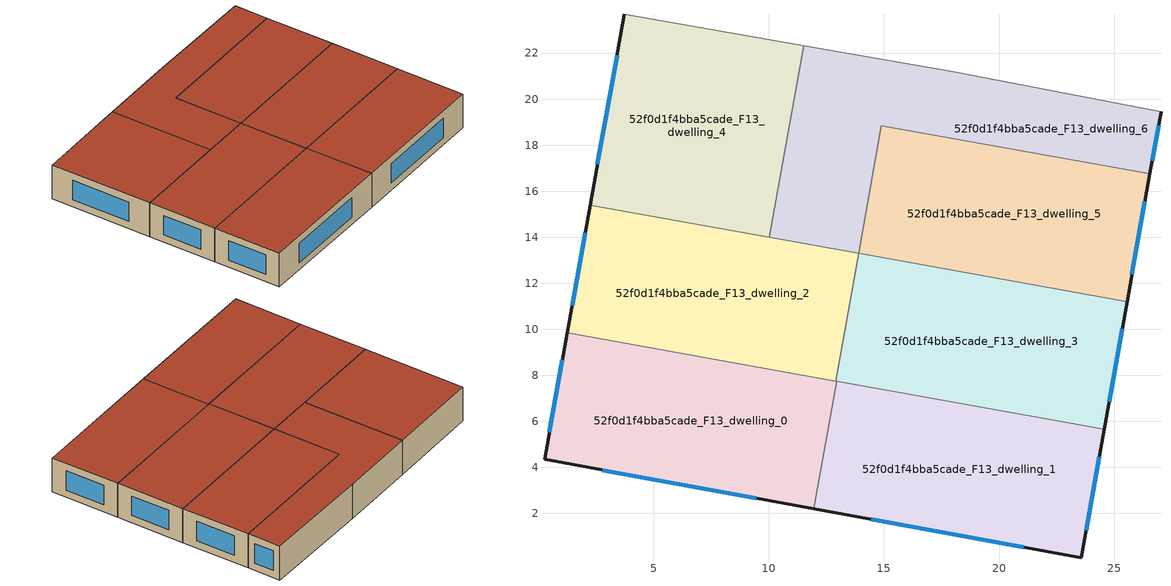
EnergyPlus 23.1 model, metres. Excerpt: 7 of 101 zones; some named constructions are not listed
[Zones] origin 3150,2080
52f0d1f4bba5cade_F13_dwelling_0
 floor to 52f0d1f4bba5cade_F12_dwelling_0 (EU_floor_Construction): 12.95,7.74 11.96,2.2 0.25,4.34 1.24,9.84 z39
 wall outside (EU_wall_Construction): 1.24,9.84 0.25,4.34 11.96,2.2 z39:42
 wall to 52f0d1f4bba5cade_F13_dwelling_1 (EU_wall_Construction): 11.96,2.2 12.95,7.74 z39:42
 wall to 52f0d1f4bba5cade_F13_dwelling_2 (EU_wall_Construction): 12.9,7.75 1.24,9.84 z39:42
 wall to 52f0d1f4bba5cade_F13_dwelling_3 (EU_wall_Construction): 12.95,7.74 12.9,7.75 z39:42
 window (EU_Window_Construction): 2.76,3.88 9.45,2.65 / 1.03,8.66 0.46,5.52 z39.64:41.36
 roof outside (EU_roof_Construction): 11.96,2.2 12.95,7.74 1.24,9.84 0.25,4.34 z42
52f0d1f4bba5cade_F13_dwelling_1
 floor to 52f0d1f4bba5cade_F12_dwelling_1 (EU_floor_Construction): 24.57,5.65 23.57,0.07 11.96,2.2 12.95,7.74 z39
 wall outside (EU_wall_Construction): 11.96,2.2 23.57,0.07 24.57,5.65 z39:42
 wall to 52f0d1f4bba5cade_F13_dwelling_3 (EU_wall_Construction): 24.57,5.65 12.95,7.74 z39:42
 window (EU_Window_Construction): 14.44,1.74 21.08,0.52 / 23.79,1.26 24.36,4.46 z39.64:41.36
 roof outside (EU_roof_Construction): 23.57,0.07 24.57,5.65 12.95,7.74 11.96,2.2 z42
52f0d1f4bba5cade_F13_dwelling_2
 floor to 52f0d1f4bba5cade_F12_dwelling_2 (EU_floor_Construction): 13.9,13.29 12.9,7.75 1.24,9.84 2.23,15.39 z39
 wall outside (EU_wall_Construction): 2.23,15.39 1.24,9.84 z39:42
 wall to 52f0d1f4bba5cade_F13_dwelling_3 (EU_wall_Construction): 12.9,7.75 13.9,13.29 z39:42
 wall to 52f0d1f4bba5cade_F13_dwelling_4 (EU_wall_Construction): 10.01,13.99 2.23,15.39 z39:42
 wall to 52f0d1f4bba5cade_F13_dwelling_6 (EU_wall_Construction): 13.9,13.29 10.01,13.99 z39:42
 window (EU_Window_Construction): 2.02,14.2 1.45,11.03 z39.64:41.36
 roof outside (EU_roof_Construction): 12.9,7.75 13.9,13.29 2.23,15.39 1.24,9.84 z42
52f0d1f4bba5cade_F13_dwelling_3
 floor to 52f0d1f4bba5cade_F12_dwelling_3 (EU_floor_Construction): 25.56,11.2 24.57,5.65 12.9,7.75 13.9,13.29 z39
 wall outside (EU_wall_Construction): 24.57,5.65 25.56,11.2 z39:42
 wall to 52f0d1f4bba5cade_F13_dwelling_5 (EU_wall_Construction): 25.56,11.2 13.9,13.29 z39:42
 window (EU_Window_Construction): 24.78,6.84 25.35,10.01 z39.64:41.36
 roof outside (EU_roof_Construction): 24.57,5.65 25.56,11.2 13.9,13.29 12.9,7.75 z42
52f0d1f4bba5cade_F13_dwelling_4
 floor to 52f0d1f4bba5cade_F12_dwelling_4 (EU_floor_Construction): 11.51,22.33 10.01,13.99 2.23,15.39 3.72,23.69 z39
 wall outside (EU_wall_Construction): 3.72,23.69 2.23,15.39 z39:42
 wall adiabatic (EU_wall_Construction): 11.51,22.33 3.72,23.69 z39:42
 wall to 52f0d1f4bba5cade_F13_dwelling_6 (EU_wall_Construction): 10.01,13.99 11.51,22.33 z39:42
 window (EU_Window_Construction): 3.4,21.91 2.55,17.17 z39.64:41.36
 roof outside (EU_roof_Construction): 10.01,13.99 11.51,22.33 3.72,23.69 2.23,15.39 z42
52f0d1f4bba5cade_F13_dwelling_5
 floor to 52f0d1f4bba5cade_F12_dwelling_5 (EU_floor_Construction): 26.55,16.75 25.56,11.2 13.9,13.29 14.89,18.84 z39
 wall outside (EU_wall_Construction): 25.56,11.2 26.55,16.75 z39:42
 wall to 52f0d1f4bba5cade_F13_dwelling_6 (EU_wall_Construction): 26.55,16.75 14.89,18.84 13.9,13.29 z39:42
 window (EU_Window_Construction): 25.78,12.39 26.34,15.56 z39.64:41.36
 roof outside (EU_roof_Construction): 25.56,11.2 26.55,16.75 14.89,18.84 13.9,13.29 z42
52f0d1f4bba5cade_F13_dwelling_6
 floor to 52f0d1f4bba5cade_F12_dwelling_6 (EU_floor_Construction): 27.04,19.45 26.55,16.75 14.89,18.84 13.9,13.29 10.01,13.99 11.51,22.33 17.91,21.2 z39
 wall outside (EU_wall_Construction): 26.55,16.75 27.04,19.45 z39:42
 wall adiabatic (EU_wall_Construction): 27.04,19.45 17.91,21.2 11.51,22.33 z39:42
 window (EU_Window_Construction): 26.66,17.33 26.93,18.87 z39.64:41.36
 roof outside (EU_roof_Construction): 26.55,16.75 27.04,19.45 17.91,21.2 11.51,22.33 10.01,13.99 13.9,13.29 14.89,18.84 z42
[HVACTEMPLATE:THERMOSTAT] Constant Heating Setpoint=20; Constant Cooling Setpoint=50
EU_HeatOnly_52f0d1f4bba5cade_F0_dwelling_2; EU_HeatOnly_52f0d1f4bba5cade_F0_dwelling_3; EU_HeatOnly_52f0d1f4bba5cade_F0_dwelling_4; EU_HeatOnly_52f0d1f4bba5cade_F0_dwelling_5; EU_HeatOnly_52f0d1f4bba5cade_F0_dwelling_6; EU_HeatOnly_52f0d1f4bba5cade_F0_dwelling_7; EU_HeatOnly_52f0d1f4bba5cade_F1_dwelling_0; EU_HeatOnly_52f0d1f4bba5cade_F1_dwelling_1; EU_HeatOnly_52f0d1f4bba5cade_F1_dwelling_2; EU_HeatOnly_52f0d1f4bba5cade_F1_dwelling_3; EU_HeatOnly_52f0d1f4bba5cade_F1_dwelling_4; EU_HeatOnly_52f0d1f4bba5cade_F1_dwelling_5; EU_HeatOnly_52f0d1f4bba5cade_F1_dwelling_6; EU_HeatOnly_52f0d1f4bba5cade_F1_dwelling_7; EU_HeatOnly_52f0d1f4bba5cade_F2_dwelling_0; EU_HeatOnly_52f0d1f4bba5cade_F2_dwelling_1; EU_HeatOnly_52f0d1f4bba5cade_F2_dwelling_2; EU_HeatOnly_52f0d1f4bba5cade_F2_dwelling_3; EU_HeatOnly_52f0d1f4bba5cade_F2_dwelling_4; EU_HeatOnly_52f0d1f4bba5cade_F2_dwelling_5; EU_HeatOnly_52f0d1f4bba5cade_F2_dwelling_6; EU_HeatOnly_52f0d1f4bba5cade_F2_dwelling_7; EU_HeatOnly_52f0d1f4bba5cade_F3_dwelling_0; EU_HeatOnly_52f0d1f4bba5cade_F3_dwelling_1; EU_HeatOnly_52f0d1f4bba5cade_F3_dwelling_2; EU_HeatOnly_52f0d1f4bba5cade_F3_dwelling_3; EU_HeatOnly_52f0d1f4bba5cade_F3_dwelling_4; EU_HeatOnly_52f0d1f4bba5cade_F3_dwelling_5; EU_HeatOnly_52f0d1f4bba5cade_F3_dwelling_6; EU_HeatOnly_52f0d1f4bba5cade_F4_dwelling_0; EU_HeatOnly_52f0d1f4bba5cade_F4_dwelling_1; EU_HeatOnly_52f0d1f4bba5cade_F4_dwelling_2; EU_HeatOnly_52f0d1f4bba5cade_F4_dwelling_3; EU_HeatOnly_52f0d1f4bba5cade_F4_dwelling_4; EU_HeatOnly_52f0d1f4bba5cade_F4_dwelling_5; EU_HeatOnly_52f0d1f4bba5cade_F4_dwelling_6; EU_HeatOnly_52f0d1f4bba5cade_F5_dwelling_0; EU_HeatOnly_52f0d1f4bba5cade_F5_dwelling_1; EU_HeatOnly_52f0d1f4bba5cade_F5_dwelling_2; EU_HeatOnly_52f0d1f4bba5cade_F5_dwelling_3; EU_HeatOnly_52f0d1f4bba5cade_F5_dwelling_4; EU_HeatOnly_52f0d1f4bba5cade_F5_dwelling_5; EU_HeatOnly_52f0d1f4bba5cade_F5_dwelling_6; EU_HeatOnly_52f0d1f4bba5cade_F6_dwelling_0; EU_HeatOnly_52f0d1f4bba5cade_F6_dwelling_1; EU_HeatOnly_52f0d1f4bba5cade_F6_dwelling_2; EU_HeatOnly_52f0d1f4bba5cade_F6_dwelling_3; EU_HeatOnly_52f0d1f4bba5cade_F6_dwelling_4; EU_HeatOnly_52f0d1f4bba5cade_F6_dwelling_5; EU_HeatOnly_52f0d1f4bba5cade_F6_dwelling_6; EU_HeatOnly_52f0d1f4bba5cade_F7_dwelling_0; EU_HeatOnly_52f0d1f4bba5cade_F7_dwelling_1; EU_HeatOnly_52f0d1f4bba5cade_F7_dwelling_2; EU_HeatOnly_52f0d1f4bba5cade_F7_dwelling_3; EU_HeatOnly_52f0d1f4bba5cade_F7_dwelling_4; EU_HeatOnly_52f0d1f4bba5cade_F7_dwelling_5; EU_HeatOnly_52f0d1f4bba5cade_F7_dwelling_6; EU_HeatOnly_52f0d1f4bba5cade_F8_dwelling_0; EU_HeatOnly_52f0d1f4bba5cade_F8_dwelling_1; EU_HeatOnly_52f0d1f4bba5cade_F8_dwelling_2; EU_HeatOnly_52f0d1f4bba5cade_F8_dwelling_3; EU_HeatOnly_52f0d1f4bba5cade_F8_dwelling_4; EU_HeatOnly_52f0d1f4bba5cade_F8_dwelling_5; EU_HeatOnly_52f0d1f4bba5cade_F8_dwelling_6; EU_HeatOnly_52f0d1f4bba5cade_F9_dwelling_0; EU_HeatOnly_52f0d1f4bba5cade_F9_dwelling_1; EU_HeatOnly_52f0d1f4bba5cade_F9_dwelling_2; EU_HeatOnly_52f0d1f4bba5cade_F9_dwelling_3; EU_HeatOnly_52f0d1f4bba5cade_F9_dwelling_4; EU_HeatOnly_52f0d1f4bba5cade_F9_dwelling_5; EU_HeatOnly_52f0d1f4bba5cade_F9_dwelling_6; EU_HeatOnly_52f0d1f4bba5cade_F10_dwelling_0; EU_HeatOnly_52f0d1f4bba5cade_F10_dwelling_1; EU_HeatOnly_52f0d1f4bba5cade_F10_dwelling_2; EU_HeatOnly_52f0d1f4bba5cade_F10_dwelling_3; EU_HeatOnly_52f0d1f4bba5cade_F10_dwelling_4; EU_HeatOnly_52f0d1f4bba5cade_F10_dwelling_5; EU_HeatOnly_52f0d1f4bba5cade_F10_dwelling_6; EU_HeatOnly_52f0d1f4bba5cade_F11_dwelling_0; EU_HeatOnly_52f0d1f4bba5cade_F11_dwelling_1; EU_HeatOnly_52f0d1f4bba5cade_F11_dwelling_2; EU_HeatOnly_52f0d1f4bba5cade_F11_dwelling_3; EU_HeatOnly_52f0d1f4bba5cade_F11_dwelling_4; EU_HeatOnly_52f0d1f4bba5cade_F11_dwelling_5; EU_HeatOnly_52f0d1f4bba5cade_F11_dwelling_6; EU_HeatOnly_52f0d1f4bba5cade_F12_dwelling_0; EU_HeatOnly_52f0d1f4bba5cade_F12_dwelling_1; EU_HeatOnly_52f0d1f4bba5cade_F12_dwelling_2; EU_HeatOnly_52f0d1f4bba5cade_F12_dwelling_3; EU_HeatOnly_52f0d1f4bba5cade_F12_dwelling_4; EU_HeatOnly_52f0d1f4bba5cade_F12_dwelling_5; EU_HeatOnly_52f0d1f4bba5cade_F12_dwelling_6; EU_HeatOnly_52f0d1f4bba5cade_F13_dwelling_0; EU_HeatOnly_52f0d1f4bba5cade_F13_dwelling_1; EU_HeatOnly_52f0d1f4bba5cade_F13_dwelling_2; EU_HeatOnly_52f0d1f4bba5cade_F13_dwelling_3; EU_HeatOnly_52f0d1f4bba5cade_F13_dwelling_4; EU_HeatOnly_52f0d1f4bba5cade_F13_dwelling_5; EU_HeatOnly_52f0d1f4bba5cade_F13_dwelling_6
[SCHEDULE:FILE] Column Number=1; Rows to Skip at Top=0; Number of Hours of Data=8760; Column Separator=Comma; Interpolate to Timestep=No; Minutes per Item=60; Adjust Schedule for Daylight Savings=Yes
Name | File
EU_Step8_GainSchedule_52f0d1f4bba5cade_F6_dwelling_3_f000 | ../../schedules/52f0d1f4bba5cade/52f0d1f4bba5cade_F6_dwelling_3_f000_gain.csv
EU_Step8_GainSchedule_52f0d1f4bba5cade_F6_dwelling_4_f000 | ../../schedules/52f0d1f4bba5cade/52f0d1f4bba5cade_F6_dwelling_4_f000_gain.csv
EU_Step8_GainSchedule_52f0d1f4bba5cade_F6_dwelling_5_f000 | ../../schedules/52f0d1f4bba5cade/52f0d1f4bba5cade_F6_dwelling_5_f000_gain.csv
EU_Step8_GainSchedule_52f0d1f4bba5cade_F6_dwelling_6_f000 | ../../schedules/52f0d1f4bba5cade/52f0d1f4bba5cade_F6_dwelling_6_f000_gain.csv
EU_Step8_GainSchedule_52f0d1f4bba5cade_F7_dwelling_0_f000 | ../../schedules/52f0d1f4bba5cade/52f0d1f4bba5cade_F7_dwelling_0_f000_gain.csv
EU_Step8_GainSchedule_52f0d1f4bba5cade_F7_dwelling_1_f000 | ../../schedules/52f0d1f4bba5cade/52f0d1f4bba5cade_F7_dwelling_1_f000_gain.csv
EU_Step8_GainSchedule_52f0d1f4bba5cade_F7_dwelling_2_f000 | ../../schedules/52f0d1f4bba5cade/52f0d1f4bba5cade_F7_dwelling_2_f000_gain.csv
EU_Step8_GainSchedule_52f0d1f4bba5cade_F7_dwelling_3_f000 | ../../schedules/52f0d1f4bba5cade/52f0d1f4bba5cade_F7_dwelling_3_f000_gain.csv
EU_Step8_GainSchedule_52f0d1f4bba5cade_F7_dwelling_4_f000 | ../../schedules/52f0d1f4bba5cade/52f0d1f4bba5cade_F7_dwelling_4_f000_gain.csv
EU_Step8_GainSchedule_52f0d1f4bba5cade_F7_dwelling_5_f000 | ../../schedules/52f0d1f4bba5cade/52f0d1f4bba5cade_F7_dwelling_5_f000_gain.csv
EU_Step8_GainSchedule_52f0d1f4bba5cade_F7_dwelling_6_f000 | ../../schedules/52f0d1f4bba5cade/52f0d1f4bba5cade_F7_dwelling_6_f000_gain.csv
EU_Step8_GainSchedule_52f0d1f4bba5cade_F8_dwelling_0_f000 | ../../schedules/52f0d1f4bba5cade/52f0d1f4bba5cade_F8_dwelling_0_f000_gain.csv
EU_Step8_GainSchedule_52f0d1f4bba5cade_F8_dwelling_1_f000 | ../../schedules/52f0d1f4bba5cade/52f0d1f4bba5cade_F8_dwelling_1_f000_gain.csv
EU_Step8_GainSchedule_52f0d1f4bba5cade_F8_dwelling_2_f000 | ../../schedules/52f0d1f4bba5cade/52f0d1f4bba5cade_F8_dwelling_2_f000_gain.csv
EU_Step8_GainSchedule_52f0d1f4bba5cade_F8_dwelling_3_f000 | ../../schedules/52f0d1f4bba5cade/52f0d1f4bba5cade_F8_dwelling_3_f000_gain.csv
EU_Step8_GainSchedule_52f0d1f4bba5cade_F8_dwelling_4_f000 | ../../schedules/52f0d1f4bba5cade/52f0d1f4bba5cade_F8_dwelling_4_f000_gain.csv
EU_Step8_GainSchedule_52f0d1f4bba5cade_F8_dwelling_5_f000 | ../../schedules/52f0d1f4bba5cade/52f0d1f4bba5cade_F8_dwelling_5_f000_gain.csv
EU_Step8_GainSchedule_52f0d1f4bba5cade_F8_dwelling_6_f000 | ../../schedules/52f0d1f4bba5cade/52f0d1f4bba5cade_F8_dwelling_6_f000_gain.csv
EU_Step8_GainSchedule_52f0d1f4bba5cade_F12_dwelling_4_f000 | ../../schedules/52f0d1f4bba5cade/52f0d1f4bba5cade_F12_dwelling_4_f000_gain.csv
EU_Step8_GainSchedule_52f0d1f4bba5cade_F12_dwelling_5_f000 | ../../schedules/52f0d1f4bba5cade/52f0d1f4bba5cade_F12_dwelling_5_f000_gain.csv
EU_Step8_GainSchedule_52f0d1f4bba5cade_F12_dwelling_6_f000 | ../../schedules/52f0d1f4bba5cade/52f0d1f4bba5cade_F12_dwelling_6_f000_gain.csv
EU_Step8_GainSchedule_52f0d1f4bba5cade_F13_dwelling_0_f000 | ../../schedules/52f0d1f4bba5cade/52f0d1f4bba5cade_F13_dwelling_0_f000_gain.csv
EU_Step8_GainSchedule_52f0d1f4bba5cade_F13_dwelling_1_f000 | ../../schedules/52f0d1f4bba5cade/52f0d1f4bba5cade_F13_dwelling_1_f000_gain.csv
EU_Step8_GainSchedule_52f0d1f4bba5cade_F13_dwelling_2_f000 | ../../schedules/52f0d1f4bba5cade/52f0d1f4bba5cade_F13_dwelling_2_f000_gain.csv
EU_Step8_GainSchedule_52f0d1f4bba5cade_F13_dwelling_3_f000 | ../../schedules/52f0d1f4bba5cade/52f0d1f4bba5cade_F13_dwelling_3_f000_gain.csv
EU_Step8_GainSchedule_52f0d1f4bba5cade_F13_dwelling_4_f000 | ../../schedules/52f0d1f4bba5cade/52f0d1f4bba5cade_F13_dwelling_4_f000_gain.csv
EU_Step8_GainSchedule_52f0d1f4bba5cade_F13_dwelling_5_f000 | ../../schedules/52f0d1f4bba5cade/52f0d1f4bba5cade_F13_dwelling_5_f000_gain.csv
EU_Step8_GainSchedule_52f0d1f4bba5cade_F13_dwelling_6_f000 | ../../schedules/52f0d1f4bba5cade/52f0d1f4bba5cade_F13_dwelling_6_f000_gain.csv
